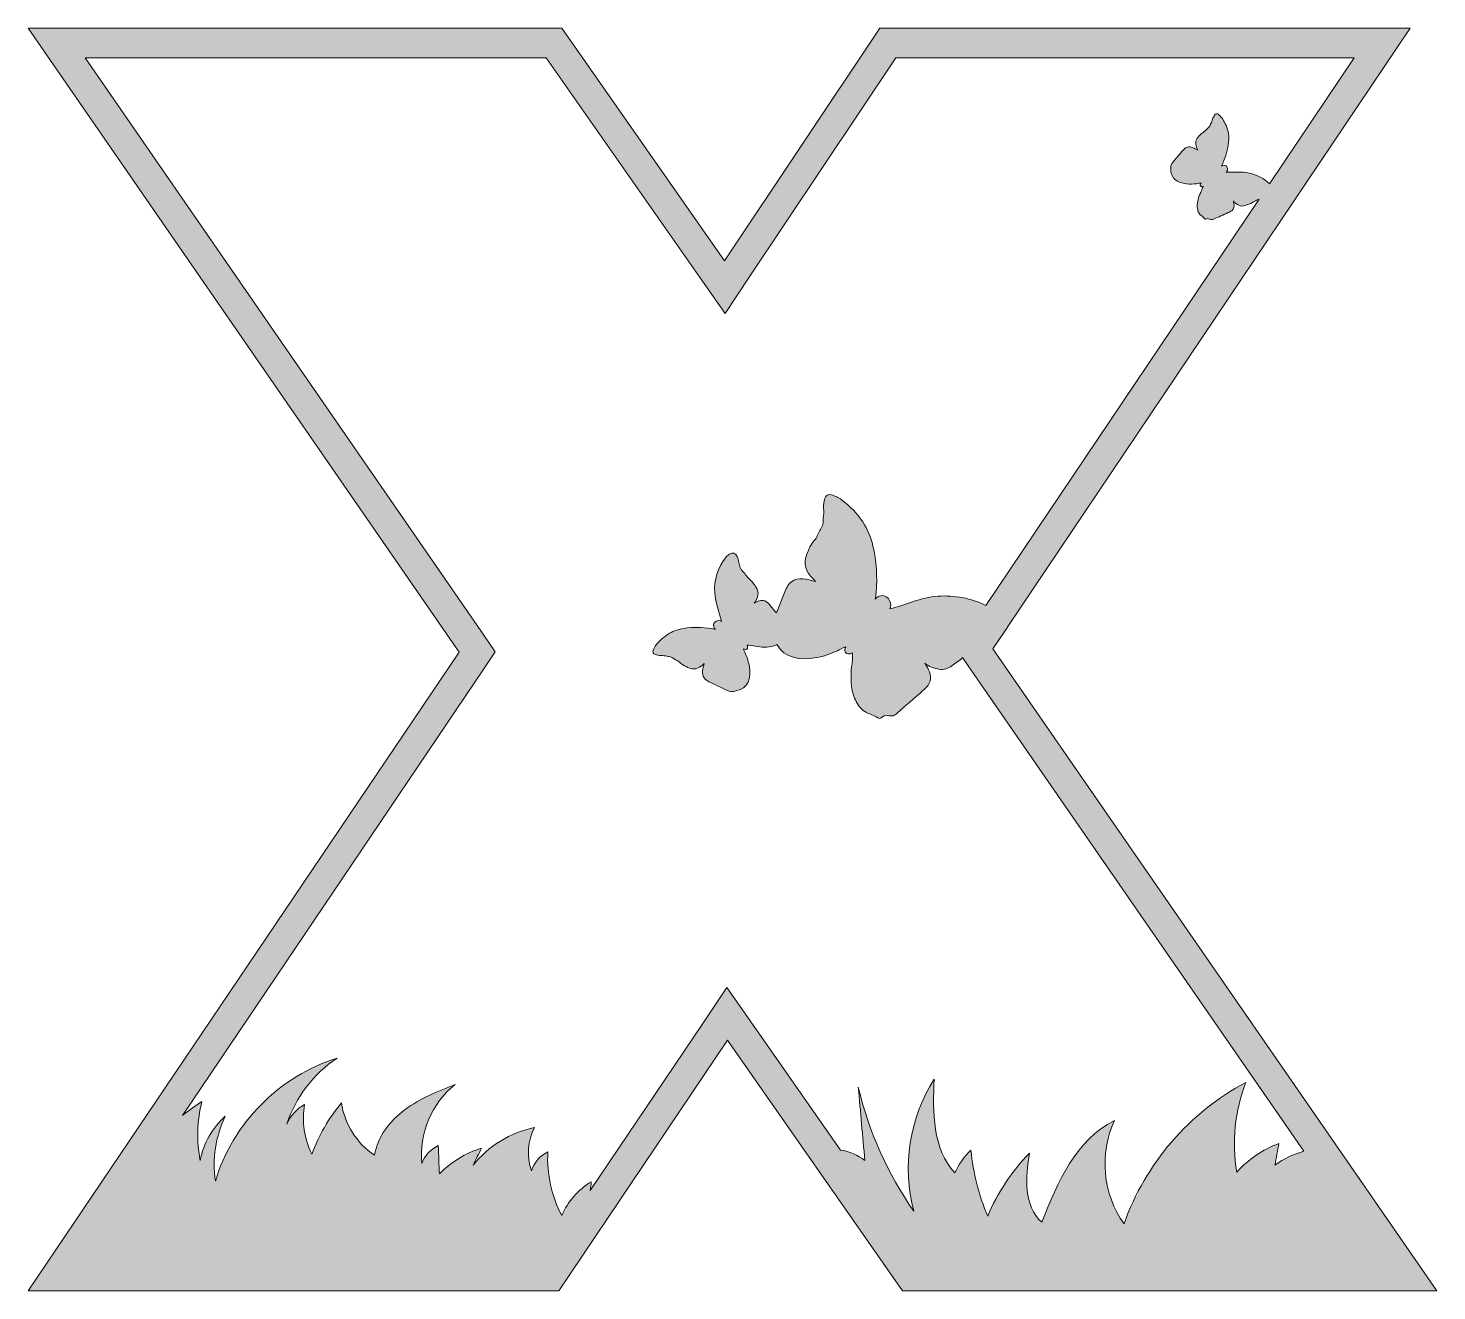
# Model space of a CAD drawing. Header units: millimetres. Extents: x 58 to 947, y -318 to -41.
# Drawn here: x 212.4 to 354, y -318 to -191 of the extents above; entities that cross this region are included whole.
import ezdxf

# ---------------------------------------------------------------- set-up
doc = ezdxf.new("R2010")
doc.units = ezdxf.units.MM
doc.header["$MEASUREMENT"] = 0
doc.layers.add('Layer5', color=7, linetype='Continuous')

msp = doc.modelspace()

# ---------------------------------------------------------------- hatches: boundary and pattern name
at = {"layer": 'Layer5'}
h = msp.add_hatch(color=1, dxfattribs=at)
h.dxf.hatch_style = 2
edge = h.paths.add_edge_path()
edge.add_spline(control_points=[(309.4, -253.44), (309.4, -253.44), (310.59, -251.67), (310.59, -251.67), (310.72, -251.56), (310.8, -251.44), (310.84, -251.3), (310.84, -251.3), (351.35, -191.02), (351.35, -191.02), (351.35, -191.02), (298.05, -191.02), (298.05, -191.02), (298.05, -191.02), (282.42, -214.41), (282.42, -214.41), (282.42, -214.41), (266.06, -191.02), (266.06, -191.02), (266.06, -191.02), (212.4, -191.02), (212.4, -191.02), (212.4, -191.02), (255.73, -253.78), (255.73, -253.78), (255.73, -253.78), (212.4, -318.03), (212.4, -318.03), (212.4, -318.03), (265.77, -318.03), (265.77, -318.03), (265.77, -318.03), (282.71, -292.81), (282.71, -292.81), (282.71, -292.81), (300.31, -318.03), (300.31, -318.03), (300.31, -318.03), (354.04, -318.03), (354.04, -318.03), (354.04, -318.03), (309.4, -253.44), (309.4, -253.44)], knot_values=[0, 0, 0, 0, 1, 1, 1, 2, 2, 2, 3, 3, 3, 4, 4, 4, 5, 5, 5, 6, 6, 6, 7, 7, 7, 8, 8, 8, 9, 9, 9, 10, 10, 10, 11, 11, 11, 12, 12, 12, 13, 13, 13, 14, 14, 14, 14], degree=3, periodic=1)
edge = h.paths.add_edge_path()
edge.add_spline(control_points=[(333.93, -306.09), (333.41, -303.07), (333.73, -299.91), (334.85, -297.06), (329.19, -300.05), (324.72, -305.24), (322.59, -311.28), (320.45, -308.32), (320.07, -304.2), (321.62, -300.9), (317.77, -302.79), (315.89, -307.12), (314.32, -311.12), (312.47, -309.49), (312.7, -306.6), (313.08, -304.17), (311.3, -306), (309.86, -308.17), (308.88, -310.53), (307.99, -308.41), (307.42, -306.16), (307.19, -303.88), (306.51, -304.52), (305.96, -305.3), (305.59, -306.16), (303.31, -303.75), (303.34, -300.03), (303.51, -296.72), (301.01, -300.6), (300.25, -305.55), (301.45, -310.01), (298.83, -306.26), (296.92, -302), (295.87, -297.55), (296.09, -300.01), (296.31, -302.47), (296.53, -304.92), (295.82, -304.38), (294.97, -304.01), (294.08, -303.86), (294.08, -303.86), (285.17, -291.09), (285.17, -291.09), (285.17, -291.09), (282.66, -287.5), (282.66, -287.5), (282.66, -287.5), (280.22, -291.13), (280.22, -291.13), (280.22, -291.13), (268.92, -307.95), (268.92, -307.95), (268.96, -307.66), (269, -307.36), (269.02, -307.06), (267.71, -307.84), (266.65, -309.05), (266.05, -310.46), (265.02, -308.5), (264.53, -306.27), (264.65, -304.06), (263.87, -304.42), (263.27, -305.12), (263.01, -305.94), (262.51, -304.53), (262.63, -302.92), (263.32, -301.6), (260.9, -302.09), (258.67, -303.46), (257.13, -305.39), (257.42, -304.82), (257.7, -304.24), (257.99, -303.67), (256.39, -304.16), (254.92, -305.06), (253.75, -306.27), (253.71, -305.32), (253.67, -304.37), (253.63, -303.42), (252.86, -303.77), (252.24, -304.44), (251.97, -305.23), (251.68, -302.24), (252.98, -299.14), (255.33, -297.26), (253.58, -297.96), (251.81, -298.68), (250.29, -299.8), (248.78, -300.93), (247.52, -302.52), (247.22, -304.39), (245.44, -303.19), (244.2, -301.23), (243.89, -299.12), (242.62, -300.66), (241.61, -302.42), (240.93, -304.29), (240.16, -302.75), (239.9, -300.97), (240.19, -299.28), (239.39, -299.72), (238.76, -300.43), (238.4, -301.26), (239.29, -298.57), (241.09, -296.18), (243.46, -294.62), (237.69, -296.4), (232.94, -301.2), (231.22, -306.99), (230.88, -304.79), (231.24, -302.48), (232.22, -300.47), (230.92, -301.62), (230.02, -303.2), (229.7, -304.9), (229.32, -302.95), (229.37, -300.92), (229.87, -298.99), (229.2, -299.43), (228.55, -299.89), (227.91, -300.38), (227.91, -300.38), (258.22, -255.45), (258.22, -255.45), (258.22, -255.45), (259.37, -253.76), (259.37, -253.76), (259.37, -253.76), (258.2, -252.07), (258.2, -252.07), (258.2, -252.07), (218.12, -194.02), (218.12, -194.02), (218.12, -194.02), (264.5, -194.02), (264.5, -194.02), (264.5, -194.02), (279.96, -216.13), (279.96, -216.13), (279.96, -216.13), (282.48, -219.72), (282.48, -219.72), (282.48, -219.72), (284.91, -216.08), (284.91, -216.08), (284.91, -216.08), (299.66, -194.02), (299.66, -194.02), (299.66, -194.02), (345.72, -194.02), (345.72, -194.02), (345.72, -194.02), (337.21, -206.69), (337.21, -206.69), (336.66, -206.15), (335.96, -205.77), (335.2, -205.6), (334.41, -205.43), (333.65, -205.56), (332.87, -205.51), (332.97, -205.41), (333.03, -205.27), (332.99, -205.1), (332.95, -204.92), (332.79, -204.8), (332.6, -204.81), (332.52, -204.82), (332.44, -204.85), (332.38, -204.89), (332.43, -204.8), (332.48, -204.7), (332.52, -204.6), (332.82, -203.93), (333.02, -203.23), (333.1, -202.5), (333.14, -202.1), (333.12, -201.7), (333.02, -201.31), (332.9, -200.85), (332.68, -200.43), (332.41, -200.04), (332.32, -199.91), (332.18, -199.8), (332.05, -199.69), (331.92, -199.6), (331.78, -199.63), (331.7, -199.76), (331.62, -199.89), (331.52, -200.03), (331.49, -200.17), (331.46, -200.33), (331.39, -200.47), (331.32, -200.62), (331.29, -200.68), (331.28, -200.74), (331.25, -200.8), (331.23, -200.84), (331.21, -200.89), (331.17, -200.92), (331.05, -201.06), (330.92, -201.18), (330.79, -201.31), (330.75, -201.36), (330.71, -201.4), (330.66, -201.43), (330.56, -201.51), (330.43, -201.56), (330.35, -201.65), (330.2, -201.79), (330.07, -201.94), (329.96, -202.1), (329.68, -202.5), (329.8, -202.91), (330.01, -203.31), (329.69, -203.1), (329.3, -202.87), (328.93, -203), (328.73, -203.07), (328.57, -203.24), (328.43, -203.41), (328.43, -203.41), (327.5, -204.5), (327.5, -204.5), (327.43, -204.59), (327.36, -204.67), (327.32, -204.78), (327.31, -204.84), (327.3, -204.91), (327.3, -204.98), (327.29, -205.03), (327.29, -205.09), (327.29, -205.15), (327.23, -206.14), (327.95, -206.58), (328.87, -206.68), (329.21, -206.72), (329.57, -206.7), (329.91, -206.67), (330.03, -206.65), (330.2, -206.59), (330.34, -206.61), (330.3, -206.64), (330.26, -206.69), (330.25, -206.75), (330.22, -206.83), (330.25, -206.91), (330.33, -206.95), (330.36, -206.96), (330.39, -206.97), (330.41, -206.97), (330.43, -206.98), (330.46, -206.98), (330.48, -206.97), (330.5, -206.97), (330.52, -206.96), (330.54, -206.96), (330.5, -207.17), (330.36, -207.42), (330.3, -207.55), (330.1, -207.99), (329.92, -208.49), (329.95, -208.98), (329.96, -209.21), (330.01, -209.45), (330.13, -209.64), (330.28, -209.86), (330.52, -209.97), (330.68, -210.17), (330.78, -210.3), (330.87, -210.17), (330.98, -210.17), (331.13, -210.17), (331.24, -210.28), (331.39, -210.28), (331.46, -210.29), (331.53, -210.26), (331.6, -210.23), (332.09, -210.01), (332.58, -209.8), (333.07, -209.58), (333.25, -209.5), (333.44, -209.41), (333.55, -209.24), (333.72, -209), (333.66, -208.68), (333.59, -208.39), (333.63, -208.53), (333.99, -208.78), (334.12, -208.84), (334.32, -208.94), (334.54, -208.94), (334.74, -208.87), (335.01, -208.78), (335.28, -208.71), (335.52, -208.55), (335.62, -208.48), (335.72, -208.43), (335.83, -208.38), (335.94, -208.32), (336.06, -208.28), (336.17, -208.23), (336.17, -208.23), (308.7, -249.1), (308.7, -249.1), (307.2, -248.35), (305.52, -248.04), (303.87, -248.16), (302.12, -248.29), (300.67, -249.04), (299.03, -249.43), (299.16, -249.15), (299.18, -248.83), (298.98, -248.51), (298.77, -248.16), (298.35, -248.01), (297.97, -248.15), (297.8, -248.22), (297.67, -248.33), (297.57, -248.46), (297.61, -248.23), (297.64, -248), (297.66, -247.77), (297.79, -246.21), (297.71, -244.64), (297.34, -243.09), (297.14, -242.23), (296.81, -241.43), (296.32, -240.68), (295.75, -239.81), (295, -239.09), (294.18, -238.45), (293.89, -238.23), (293.52, -238.09), (293.18, -237.96), (292.85, -237.85), (292.59, -238), (292.51, -238.33), (292.43, -238.64), (292.34, -238.97), (292.38, -239.29), (292.43, -239.65), (292.38, -239.98), (292.35, -240.32), (292.33, -240.45), (292.35, -240.59), (292.33, -240.73), (292.32, -240.84), (292.31, -240.95), (292.26, -241.04), (292.1, -241.39), (291.92, -241.74), (291.74, -242.09), (291.69, -242.2), (291.64, -242.31), (291.57, -242.41), (291.41, -242.63), (291.2, -242.81), (291.08, -243.05), (290.89, -243.42), (290.73, -243.82), (290.61, -244.22), (290.31, -245.23), (290.85, -245.99), (291.58, -246.69), (290.76, -246.44), (289.8, -246.21), (289.14, -246.71), (288.77, -246.99), (288.58, -247.44), (288.41, -247.88), (288.41, -247.88), (287.63, -249.84), (287.63, -249.84), (287.43, -249.6), (287.24, -249.36), (287.04, -249.12), (286.88, -248.92), (286.71, -248.71), (286.47, -248.63), (286.11, -248.5), (285.73, -248.68), (285.4, -248.86), (285.56, -248.77), (285.74, -248.24), (285.77, -248.06), (285.82, -247.78), (285.75, -247.51), (285.6, -247.28), (285.4, -246.99), (285.22, -246.68), (284.94, -246.44), (284.83, -246.34), (284.72, -246.22), (284.62, -246.11), (284.5, -245.97), (284.4, -245.8), (284.27, -245.67), (284.01, -245.43), (283.92, -245.11), (283.86, -244.78), (283.82, -244.58), (283.78, -244.37), (283.7, -244.18), (283.54, -243.8), (283.24, -243.73), (282.9, -243.94), (282.75, -244.04), (282.62, -244.16), (282.51, -244.3), (281.72, -245.28), (281.36, -246.54), (281.43, -247.79), (281.48, -248.83), (281.9, -249.71), (282.11, -250.69), (281.94, -250.6), (281.75, -250.58), (281.57, -250.67), (281.35, -250.78), (281.26, -251.02), (281.34, -251.25), (281.37, -251.35), (281.44, -251.44), (281.52, -251.5), (281.38, -251.47), (281.25, -251.44), (281.11, -251.42), (280.18, -251.27), (279.25, -251.25), (278.33, -251.4), (277.82, -251.48), (277.34, -251.64), (276.89, -251.89), (276.36, -252.19), (275.93, -252.59), (275.54, -253.04), (275.4, -253.2), (275.31, -253.41), (275.24, -253.61), (275.16, -253.8), (275.25, -253.96), (275.44, -254.02), (275.62, -254.08), (275.82, -254.15), (276.01, -254.13), (276.22, -254.12), (276.42, -254.16), (276.62, -254.2), (276.7, -254.22), (276.78, -254.21), (276.86, -254.23), (276.92, -254.24), (276.99, -254.25), (277.05, -254.28), (277.25, -254.4), (277.45, -254.52), (277.66, -254.63), (277.72, -254.67), (277.79, -254.7), (277.85, -254.75), (277.97, -254.85), (278.08, -254.98), (278.22, -255.07), (278.44, -255.19), (278.67, -255.31), (278.91, -255.39), (279.5, -255.61), (279.96, -255.33), (280.38, -254.93), (280.22, -255.4), (280.08, -255.95), (280.36, -256.36), (280.52, -256.6), (280.79, -256.73), (281.04, -256.85), (281.04, -256.85), (282.7, -257.63), (282.7, -257.63), (282.83, -257.69), (282.96, -257.75), (283.1, -257.76), (283.19, -257.76), (283.27, -257.75), (283.35, -257.73), (283.43, -257.72), (283.5, -257.7), (283.57, -257.69), (284.81, -257.43), (285.11, -256.41), (284.92, -255.24), (284.85, -254.8), (284.7, -254.37), (284.54, -253.96), (284.48, -253.82), (284.35, -253.63), (284.32, -253.45), (284.38, -253.49), (284.45, -253.51), (284.52, -253.52), (284.63, -253.52), (284.72, -253.46), (284.74, -253.34), (284.74, -253.31), (284.74, -253.27), (284.74, -253.24), (284.74, -253.21), (284.74, -253.18), (284.72, -253.16), (284.71, -253.13), (284.7, -253.11), (284.68, -253.08), (284.96, -253.06), (285.31, -253.16), (285.49, -253.19), (286.11, -253.29), (286.77, -253.35), (287.38, -253.15), (287.47, -253.12), (287.57, -253.08), (287.67, -253.03), (288.46, -254.37), (289.99, -254.65), (291.64, -254.34), (292.38, -254.2), (293.09, -253.95), (293.77, -253.65), (294, -253.56), (294.31, -253.32), (294.6, -253.26), (294.55, -253.36), (294.51, -253.48), (294.52, -253.61), (294.53, -253.8), (294.65, -253.94), (294.84, -253.97), (294.9, -253.97), (294.96, -253.97), (295.02, -253.96), (295.07, -253.97), (295.11, -253.96), (295.15, -253.93), (295.2, -253.91), (295.24, -253.89), (295.28, -253.86), (295.35, -254.32), (295.24, -254.93), (295.2, -255.23), (295.1, -256.27), (295.09, -257.4), (295.5, -258.4), (295.69, -258.86), (295.96, -259.33), (296.35, -259.65), (296.8, -260), (297.38, -260.08), (297.85, -260.39), (298.14, -260.58), (298.23, -260.27), (298.47, -260.2), (298.77, -260.11), (299.08, -260.26), (299.38, -260.18), (299.53, -260.14), (299.66, -260.04), (299.77, -259.93), (300.62, -259.18), (301.48, -258.43), (302.33, -257.68), (302.65, -257.4), (302.98, -257.1), (303.09, -256.69), (303.26, -256.08), (302.9, -255.45), (302.57, -254.91), (302.73, -255.16), (303.66, -255.45), (303.98, -255.5), (304.45, -255.57), (304.9, -255.44), (305.27, -255.17), (305.64, -254.91), (306.03, -254.65), (306.36, -254.33), (306.36, -254.33), (306.93, -255.15), (306.93, -255.15), (306.93, -255.15), (340.68, -303.98), (340.68, -303.98), (339.64, -304.27), (338.64, -304.74), (337.76, -305.38), (337.9, -304.66), (338.03, -303.93), (338.17, -303.21), (336.54, -303.8), (335.07, -304.8), (333.93, -306.09)], knot_values=[0, 0, 0, 0, 1, 1, 1, 2, 2, 2, 3, 3, 3, 4, 4, 4, 5, 5, 5, 6, 6, 6, 7, 7, 7, 8, 8, 8, 9, 9, 9, 10, 10, 10, 11, 11, 11, 12, 12, 12, 13, 13, 13, 14, 14, 14, 15, 15, 15, 16, 16, 16, 17, 17, 17, 18, 18, 18, 19, 19, 19, 20, 20, 20, 21, 21, 21, 22, 22, 22, 23, 23, 23, 24, 24, 24, 25, 25, 25, 26, 26, 26, 27, 27, 27, 28, 28, 28, 29, 29, 29, 30, 30, 30, 31, 31, 31, 32, 32, 32, 33, 33, 33, 34, 34, 34, 35, 35, 35, 36, 36, 36, 37, 37, 37, 38, 38, 38, 39, 39, 39, 40, 40, 40, 41, 41, 41, 42, 42, 42, 43, 43, 43, 44, 44, 44, 45, 45, 45, 46, 46, 46, 47, 47, 47, 48, 48, 48, 49, 49, 49, 50, 50, 50, 51, 51, 51, 52, 52, 52, 53, 53, 53, 54, 54, 54, 55, 55, 55, 56, 56, 56, 57, 57, 57, 58, 58, 58, 59, 59, 59, 60, 60, 60, 61, 61, 61, 62, 62, 62, 63, 63, 63, 64, 64, 64, 65, 65, 65, 66, 66, 66, 67, 67, 67, 68, 68, 68, 69, 69, 69, 70, 70, 70, 71, 71, 71, 72, 72, 72, 73, 73, 73, 74, 74, 74, 75, 75, 75, 76, 76, 76, 77, 77, 77, 78, 78, 78, 79, 79, 79, 80, 80, 80, 81, 81, 81, 82, 82, 82, 83, 83, 83, 84, 84, 84, 85, 85, 85, 86, 86, 86, 87, 87, 87, 88, 88, 88, 89, 89, 89, 90, 90, 90, 91, 91, 91, 92, 92, 92, 93, 93, 93, 94, 94, 94, 95, 95, 95, 96, 96, 96, 97, 97, 97, 98, 98, 98, 99, 99, 99, 100, 100, 100, 101, 101, 101, 102, 102, 102, 103, 103, 103, 104, 104, 104, 105, 105, 105, 106, 106, 106, 107, 107, 107, 108, 108, 108, 109, 109, 109, 110, 110, 110, 111, 111, 111, 112, 112, 112, 113, 113, 113, 114, 114, 114, 115, 115, 115, 116, 116, 116, 117, 117, 117, 118, 118, 118, 119, 119, 119, 120, 120, 120, 121, 121, 121, 122, 122, 122, 123, 123, 123, 124, 124, 124, 125, 125, 125, 126, 126, 126, 127, 127, 127, 128, 128, 128, 129, 129, 129, 130, 130, 130, 131, 131, 131, 132, 132, 132, 133, 133, 133, 134, 134, 134, 135, 135, 135, 136, 136, 136, 137, 137, 137, 138, 138, 138, 139, 139, 139, 140, 140, 140, 141, 141, 141, 142, 142, 142, 143, 143, 143, 144, 144, 144, 145, 145, 145, 146, 146, 146, 147, 147, 147, 148, 148, 148, 149, 149, 149, 150, 150, 150, 151, 151, 151, 152, 152, 152, 153, 153, 153, 154, 154, 154, 155, 155, 155, 156, 156, 156, 157, 157, 157, 158, 158, 158, 159, 159, 159, 160, 160, 160, 161, 161, 161, 162, 162, 162, 163, 163, 163, 164, 164, 164, 165, 165, 165, 166, 166, 166, 167, 167, 167, 168, 168, 168, 169, 169, 169, 170, 170, 170, 171, 171, 171, 172, 172, 172, 173, 173, 173, 174, 174, 174, 175, 175, 175, 176, 176, 176, 177, 177, 177, 178, 178, 178, 179, 179, 179, 180, 180, 180, 181, 181, 181, 182, 182, 182, 183, 183, 183, 184, 184, 184, 185, 185, 185, 186, 186, 186, 187, 187, 187, 188, 188, 188, 189, 189, 189, 190, 190, 190, 191, 191, 191, 192, 192, 192, 193, 193, 193, 194, 194, 194, 195, 195, 195, 196, 196, 196, 197, 197, 197, 198, 198, 198, 199, 199, 199, 199], degree=3, periodic=1)

# ---------------------------------------------------------------- linework, layer by layer
at = {"layer": 'Layer5', "lineweight": 0}
for points, knots in [([(309.4, -253.44), (309.4, -253.44), (310.59, -251.67), (310.59, -251.67), (310.72, -251.56), (310.8, -251.44), (310.84, -251.3), (310.84, -251.3), (351.35, -191.02), (351.35, -191.02), (351.35, -191.02), (298.05, -191.02), (298.05, -191.02), (298.05, -191.02), (282.42, -214.41), (282.42, -214.41), (282.42, -214.41), (266.06, -191.02), (266.06, -191.02), (266.06, -191.02), (212.4, -191.02), (212.4, -191.02), (212.4, -191.02), (255.73, -253.78), (255.73, -253.78), (255.73, -253.78), (212.4, -318.03), (212.4, -318.03), (212.4, -318.03), (265.77, -318.03), (265.77, -318.03), (265.77, -318.03), (282.71, -292.81), (282.71, -292.81), (282.71, -292.81), (300.31, -318.03), (300.31, -318.03), (300.31, -318.03), (354.04, -318.03), (354.04, -318.03), (354.04, -318.03), (309.4, -253.44), (309.4, -253.44)], [0, 0, 0, 0, 1, 1, 1, 2, 2, 2, 3, 3, 3, 4, 4, 4, 5, 5, 5, 6, 6, 6, 7, 7, 7, 8, 8, 8, 9, 9, 9, 10, 10, 10, 11, 11, 11, 12, 12, 12, 13, 13, 13, 14, 14, 14, 14]), ([(333.93, -306.09), (333.41, -303.07), (333.73, -299.91), (334.85, -297.06), (329.19, -300.05), (324.72, -305.24), (322.59, -311.28), (320.45, -308.32), (320.07, -304.2), (321.62, -300.9), (317.77, -302.79), (315.89, -307.12), (314.32, -311.12), (312.47, -309.49), (312.7, -306.6), (313.08, -304.17), (311.3, -306), (309.86, -308.17), (308.88, -310.53), (307.99, -308.41), (307.42, -306.16), (307.19, -303.88), (306.51, -304.52), (305.96, -305.3), (305.59, -306.16), (303.31, -303.75), (303.34, -300.03), (303.51, -296.72), (301.01, -300.6), (300.25, -305.55), (301.45, -310.01), (298.83, -306.26), (296.92, -302), (295.87, -297.55), (296.09, -300.01), (296.31, -302.47), (296.53, -304.92), (295.82, -304.38), (294.97, -304.01), (294.08, -303.86), (294.08, -303.86), (285.17, -291.09), (285.17, -291.09), (285.17, -291.09), (282.66, -287.5), (282.66, -287.5), (282.66, -287.5), (280.22, -291.13), (280.22, -291.13), (280.22, -291.13), (268.92, -307.95), (268.92, -307.95), (268.96, -307.66), (269, -307.36), (269.02, -307.06), (267.71, -307.84), (266.65, -309.05), (266.05, -310.46), (265.02, -308.5), (264.53, -306.27), (264.65, -304.06), (263.87, -304.42), (263.27, -305.12), (263.01, -305.94), (262.51, -304.53), (262.63, -302.92), (263.32, -301.6), (260.9, -302.09), (258.67, -303.46), (257.13, -305.39), (257.42, -304.82), (257.7, -304.24), (257.99, -303.67), (256.39, -304.16), (254.92, -305.06), (253.75, -306.27), (253.71, -305.32), (253.67, -304.37), (253.63, -303.42), (252.86, -303.77), (252.24, -304.44), (251.97, -305.23), (251.68, -302.24), (252.98, -299.14), (255.33, -297.26), (253.58, -297.96), (251.81, -298.68), (250.29, -299.8), (248.78, -300.93), (247.52, -302.52), (247.22, -304.39), (245.44, -303.19), (244.2, -301.23), (243.89, -299.12), (242.62, -300.66), (241.61, -302.42), (240.93, -304.29), (240.16, -302.75), (239.9, -300.97), (240.19, -299.28), (239.39, -299.72), (238.76, -300.43), (238.4, -301.26), (239.29, -298.57), (241.09, -296.18), (243.46, -294.62), (237.69, -296.4), (232.94, -301.2), (231.22, -306.99), (230.88, -304.79), (231.24, -302.48), (232.22, -300.47), (230.92, -301.62), (230.02, -303.2), (229.7, -304.9), (229.32, -302.95), (229.37, -300.92), (229.87, -298.99), (229.2, -299.43), (228.55, -299.89), (227.91, -300.38), (227.91, -300.38), (258.22, -255.45), (258.22, -255.45), (258.22, -255.45), (259.37, -253.76), (259.37, -253.76), (259.37, -253.76), (258.2, -252.07), (258.2, -252.07), (258.2, -252.07), (218.12, -194.02), (218.12, -194.02), (218.12, -194.02), (264.5, -194.02), (264.5, -194.02), (264.5, -194.02), (279.96, -216.13), (279.96, -216.13), (279.96, -216.13), (282.48, -219.72), (282.48, -219.72), (282.48, -219.72), (284.91, -216.08), (284.91, -216.08), (284.91, -216.08), (299.66, -194.02), (299.66, -194.02), (299.66, -194.02), (345.72, -194.02), (345.72, -194.02), (345.72, -194.02), (337.21, -206.69), (337.21, -206.69), (336.66, -206.15), (335.96, -205.77), (335.2, -205.6), (334.41, -205.43), (333.65, -205.56), (332.87, -205.51), (332.97, -205.41), (333.03, -205.27), (332.99, -205.1), (332.95, -204.92), (332.79, -204.8), (332.6, -204.81), (332.52, -204.82), (332.44, -204.85), (332.38, -204.89), (332.43, -204.8), (332.48, -204.7), (332.52, -204.6), (332.82, -203.93), (333.02, -203.23), (333.1, -202.5), (333.14, -202.1), (333.12, -201.7), (333.02, -201.31), (332.9, -200.85), (332.68, -200.43), (332.41, -200.04), (332.32, -199.91), (332.18, -199.8), (332.05, -199.69), (331.92, -199.6), (331.78, -199.63), (331.7, -199.76), (331.62, -199.89), (331.52, -200.03), (331.49, -200.17), (331.46, -200.33), (331.39, -200.47), (331.32, -200.62), (331.29, -200.68), (331.28, -200.74), (331.25, -200.8), (331.23, -200.84), (331.21, -200.89), (331.17, -200.92), (331.05, -201.06), (330.92, -201.18), (330.79, -201.31), (330.75, -201.36), (330.71, -201.4), (330.66, -201.43), (330.56, -201.51), (330.43, -201.56), (330.35, -201.65), (330.2, -201.79), (330.07, -201.94), (329.96, -202.1), (329.68, -202.5), (329.8, -202.91), (330.01, -203.31), (329.69, -203.1), (329.3, -202.87), (328.93, -203), (328.73, -203.07), (328.57, -203.24), (328.43, -203.41), (328.43, -203.41), (327.5, -204.5), (327.5, -204.5), (327.43, -204.59), (327.36, -204.67), (327.32, -204.78), (327.31, -204.84), (327.3, -204.91), (327.3, -204.98), (327.29, -205.03), (327.29, -205.09), (327.29, -205.15), (327.23, -206.14), (327.95, -206.58), (328.87, -206.68), (329.21, -206.72), (329.57, -206.7), (329.91, -206.67), (330.03, -206.65), (330.2, -206.59), (330.34, -206.61), (330.3, -206.64), (330.26, -206.69), (330.25, -206.75), (330.22, -206.83), (330.25, -206.91), (330.33, -206.95), (330.36, -206.96), (330.39, -206.97), (330.41, -206.97), (330.43, -206.98), (330.46, -206.98), (330.48, -206.97), (330.5, -206.97), (330.52, -206.96), (330.54, -206.96), (330.5, -207.17), (330.36, -207.42), (330.3, -207.55), (330.1, -207.99), (329.92, -208.49), (329.95, -208.98), (329.96, -209.21), (330.01, -209.45), (330.13, -209.64), (330.28, -209.86), (330.52, -209.97), (330.68, -210.17), (330.78, -210.3), (330.87, -210.17), (330.98, -210.17), (331.13, -210.17), (331.24, -210.28), (331.39, -210.28), (331.46, -210.29), (331.53, -210.26), (331.6, -210.23), (332.09, -210.01), (332.58, -209.8), (333.07, -209.58), (333.25, -209.5), (333.44, -209.41), (333.55, -209.24), (333.72, -209), (333.66, -208.68), (333.59, -208.39), (333.63, -208.53), (333.99, -208.78), (334.12, -208.84), (334.32, -208.94), (334.54, -208.94), (334.74, -208.87), (335.01, -208.78), (335.28, -208.71), (335.52, -208.55), (335.62, -208.48), (335.72, -208.43), (335.83, -208.38), (335.94, -208.32), (336.06, -208.28), (336.17, -208.23), (336.17, -208.23), (308.7, -249.1), (308.7, -249.1), (307.2, -248.35), (305.52, -248.04), (303.87, -248.16), (302.12, -248.29), (300.67, -249.04), (299.03, -249.43), (299.16, -249.15), (299.18, -248.83), (298.98, -248.51), (298.77, -248.16), (298.35, -248.01), (297.97, -248.15), (297.8, -248.22), (297.67, -248.33), (297.57, -248.46), (297.61, -248.23), (297.64, -248), (297.66, -247.77), (297.79, -246.21), (297.71, -244.64), (297.34, -243.09), (297.14, -242.23), (296.81, -241.43), (296.32, -240.68), (295.75, -239.81), (295, -239.09), (294.18, -238.45), (293.89, -238.23), (293.52, -238.09), (293.18, -237.96), (292.85, -237.85), (292.59, -238), (292.51, -238.33), (292.43, -238.64), (292.34, -238.97), (292.38, -239.29), (292.43, -239.65), (292.38, -239.98), (292.35, -240.32), (292.33, -240.45), (292.35, -240.59), (292.33, -240.73), (292.32, -240.84), (292.31, -240.95), (292.26, -241.04), (292.1, -241.39), (291.92, -241.74), (291.74, -242.09), (291.69, -242.2), (291.64, -242.31), (291.57, -242.41), (291.41, -242.63), (291.2, -242.81), (291.08, -243.05), (290.89, -243.42), (290.73, -243.82), (290.61, -244.22), (290.31, -245.23), (290.85, -245.99), (291.58, -246.69), (290.76, -246.44), (289.8, -246.21), (289.14, -246.71), (288.77, -246.99), (288.58, -247.44), (288.41, -247.88), (288.41, -247.88), (287.63, -249.84), (287.63, -249.84), (287.43, -249.6), (287.24, -249.36), (287.04, -249.12), (286.88, -248.92), (286.71, -248.71), (286.47, -248.63), (286.11, -248.5), (285.73, -248.68), (285.4, -248.86), (285.56, -248.77), (285.74, -248.24), (285.77, -248.06), (285.82, -247.78), (285.75, -247.51), (285.6, -247.28), (285.4, -246.99), (285.22, -246.68), (284.94, -246.44), (284.83, -246.34), (284.72, -246.22), (284.62, -246.11), (284.5, -245.97), (284.4, -245.8), (284.27, -245.67), (284.01, -245.43), (283.92, -245.11), (283.86, -244.78), (283.82, -244.58), (283.78, -244.37), (283.7, -244.18), (283.54, -243.8), (283.24, -243.73), (282.9, -243.94), (282.75, -244.04), (282.62, -244.16), (282.51, -244.3), (281.72, -245.28), (281.36, -246.54), (281.43, -247.79), (281.48, -248.83), (281.9, -249.71), (282.11, -250.69), (281.94, -250.6), (281.75, -250.58), (281.57, -250.67), (281.35, -250.78), (281.26, -251.02), (281.34, -251.25), (281.37, -251.35), (281.44, -251.44), (281.52, -251.5), (281.38, -251.47), (281.25, -251.44), (281.11, -251.42), (280.18, -251.27), (279.25, -251.25), (278.33, -251.4), (277.82, -251.48), (277.34, -251.64), (276.89, -251.89), (276.36, -252.19), (275.93, -252.59), (275.54, -253.04), (275.4, -253.2), (275.31, -253.41), (275.24, -253.61), (275.16, -253.8), (275.25, -253.96), (275.44, -254.02), (275.62, -254.08), (275.82, -254.15), (276.01, -254.13), (276.22, -254.12), (276.42, -254.16), (276.62, -254.2), (276.7, -254.22), (276.78, -254.21), (276.86, -254.23), (276.92, -254.24), (276.99, -254.25), (277.05, -254.28), (277.25, -254.4), (277.45, -254.52), (277.66, -254.63), (277.72, -254.67), (277.79, -254.7), (277.85, -254.75), (277.97, -254.85), (278.08, -254.98), (278.22, -255.07), (278.44, -255.19), (278.67, -255.31), (278.91, -255.39), (279.5, -255.61), (279.96, -255.33), (280.38, -254.93), (280.22, -255.4), (280.08, -255.95), (280.36, -256.36), (280.52, -256.6), (280.79, -256.73), (281.04, -256.85), (281.04, -256.85), (282.7, -257.63), (282.7, -257.63), (282.83, -257.69), (282.96, -257.75), (283.1, -257.76), (283.19, -257.76), (283.27, -257.75), (283.35, -257.73), (283.43, -257.72), (283.5, -257.7), (283.57, -257.69), (284.81, -257.43), (285.11, -256.41), (284.92, -255.24), (284.85, -254.8), (284.7, -254.37), (284.54, -253.96), (284.48, -253.82), (284.35, -253.63), (284.32, -253.45), (284.38, -253.49), (284.45, -253.51), (284.52, -253.52), (284.63, -253.52), (284.72, -253.46), (284.74, -253.34), (284.74, -253.31), (284.74, -253.27), (284.74, -253.24), (284.74, -253.21), (284.74, -253.18), (284.72, -253.16), (284.71, -253.13), (284.7, -253.11), (284.68, -253.08), (284.96, -253.06), (285.31, -253.16), (285.49, -253.19), (286.11, -253.29), (286.77, -253.35), (287.38, -253.15), (287.47, -253.12), (287.57, -253.08), (287.67, -253.03), (288.46, -254.37), (289.99, -254.65), (291.64, -254.34), (292.38, -254.2), (293.09, -253.95), (293.77, -253.65), (294, -253.56), (294.31, -253.32), (294.6, -253.26), (294.55, -253.36), (294.51, -253.48), (294.52, -253.61), (294.53, -253.8), (294.65, -253.94), (294.84, -253.97), (294.9, -253.97), (294.96, -253.97), (295.02, -253.96), (295.07, -253.97), (295.11, -253.96), (295.15, -253.93), (295.2, -253.91), (295.24, -253.89), (295.28, -253.86), (295.35, -254.32), (295.24, -254.93), (295.2, -255.23), (295.1, -256.27), (295.09, -257.4), (295.5, -258.4), (295.69, -258.86), (295.96, -259.33), (296.35, -259.65), (296.8, -260), (297.38, -260.08), (297.85, -260.39), (298.14, -260.58), (298.23, -260.27), (298.47, -260.2), (298.77, -260.11), (299.08, -260.26), (299.38, -260.18), (299.53, -260.14), (299.66, -260.04), (299.77, -259.93), (300.62, -259.18), (301.48, -258.43), (302.33, -257.68), (302.65, -257.4), (302.98, -257.1), (303.09, -256.69), (303.26, -256.08), (302.9, -255.45), (302.57, -254.91), (302.73, -255.16), (303.66, -255.45), (303.98, -255.5), (304.45, -255.57), (304.9, -255.44), (305.27, -255.17), (305.64, -254.91), (306.03, -254.65), (306.36, -254.33), (306.36, -254.33), (306.93, -255.15), (306.93, -255.15), (306.93, -255.15), (340.68, -303.98), (340.68, -303.98), (339.64, -304.27), (338.64, -304.74), (337.76, -305.38), (337.9, -304.66), (338.03, -303.93), (338.17, -303.21), (336.54, -303.8), (335.07, -304.8), (333.93, -306.09)], [0, 0, 0, 0, 1, 1, 1, 2, 2, 2, 3, 3, 3, 4, 4, 4, 5, 5, 5, 6, 6, 6, 7, 7, 7, 8, 8, 8, 9, 9, 9, 10, 10, 10, 11, 11, 11, 12, 12, 12, 13, 13, 13, 14, 14, 14, 15, 15, 15, 16, 16, 16, 17, 17, 17, 18, 18, 18, 19, 19, 19, 20, 20, 20, 21, 21, 21, 22, 22, 22, 23, 23, 23, 24, 24, 24, 25, 25, 25, 26, 26, 26, 27, 27, 27, 28, 28, 28, 29, 29, 29, 30, 30, 30, 31, 31, 31, 32, 32, 32, 33, 33, 33, 34, 34, 34, 35, 35, 35, 36, 36, 36, 37, 37, 37, 38, 38, 38, 39, 39, 39, 40, 40, 40, 41, 41, 41, 42, 42, 42, 43, 43, 43, 44, 44, 44, 45, 45, 45, 46, 46, 46, 47, 47, 47, 48, 48, 48, 49, 49, 49, 50, 50, 50, 51, 51, 51, 52, 52, 52, 53, 53, 53, 54, 54, 54, 55, 55, 55, 56, 56, 56, 57, 57, 57, 58, 58, 58, 59, 59, 59, 60, 60, 60, 61, 61, 61, 62, 62, 62, 63, 63, 63, 64, 64, 64, 65, 65, 65, 66, 66, 66, 67, 67, 67, 68, 68, 68, 69, 69, 69, 70, 70, 70, 71, 71, 71, 72, 72, 72, 73, 73, 73, 74, 74, 74, 75, 75, 75, 76, 76, 76, 77, 77, 77, 78, 78, 78, 79, 79, 79, 80, 80, 80, 81, 81, 81, 82, 82, 82, 83, 83, 83, 84, 84, 84, 85, 85, 85, 86, 86, 86, 87, 87, 87, 88, 88, 88, 89, 89, 89, 90, 90, 90, 91, 91, 91, 92, 92, 92, 93, 93, 93, 94, 94, 94, 95, 95, 95, 96, 96, 96, 97, 97, 97, 98, 98, 98, 99, 99, 99, 100, 100, 100, 101, 101, 101, 102, 102, 102, 103, 103, 103, 104, 104, 104, 105, 105, 105, 106, 106, 106, 107, 107, 107, 108, 108, 108, 109, 109, 109, 110, 110, 110, 111, 111, 111, 112, 112, 112, 113, 113, 113, 114, 114, 114, 115, 115, 115, 116, 116, 116, 117, 117, 117, 118, 118, 118, 119, 119, 119, 120, 120, 120, 121, 121, 121, 122, 122, 122, 123, 123, 123, 124, 124, 124, 125, 125, 125, 126, 126, 126, 127, 127, 127, 128, 128, 128, 129, 129, 129, 130, 130, 130, 131, 131, 131, 132, 132, 132, 133, 133, 133, 134, 134, 134, 135, 135, 135, 136, 136, 136, 137, 137, 137, 138, 138, 138, 139, 139, 139, 140, 140, 140, 141, 141, 141, 142, 142, 142, 143, 143, 143, 144, 144, 144, 145, 145, 145, 146, 146, 146, 147, 147, 147, 148, 148, 148, 149, 149, 149, 150, 150, 150, 151, 151, 151, 152, 152, 152, 153, 153, 153, 154, 154, 154, 155, 155, 155, 156, 156, 156, 157, 157, 157, 158, 158, 158, 159, 159, 159, 160, 160, 160, 161, 161, 161, 162, 162, 162, 163, 163, 163, 164, 164, 164, 165, 165, 165, 166, 166, 166, 167, 167, 167, 168, 168, 168, 169, 169, 169, 170, 170, 170, 171, 171, 171, 172, 172, 172, 173, 173, 173, 174, 174, 174, 175, 175, 175, 176, 176, 176, 177, 177, 177, 178, 178, 178, 179, 179, 179, 180, 180, 180, 181, 181, 181, 182, 182, 182, 183, 183, 183, 184, 184, 184, 185, 185, 185, 186, 186, 186, 187, 187, 187, 188, 188, 188, 189, 189, 189, 190, 190, 190, 191, 191, 191, 192, 192, 192, 193, 193, 193, 194, 194, 194, 195, 195, 195, 196, 196, 196, 197, 197, 197, 198, 198, 198, 199, 199, 199, 199])]:
    msp.add_open_spline(points, degree=3, knots=knots, dxfattribs=at)

doc.saveas('drawing.dxf')
